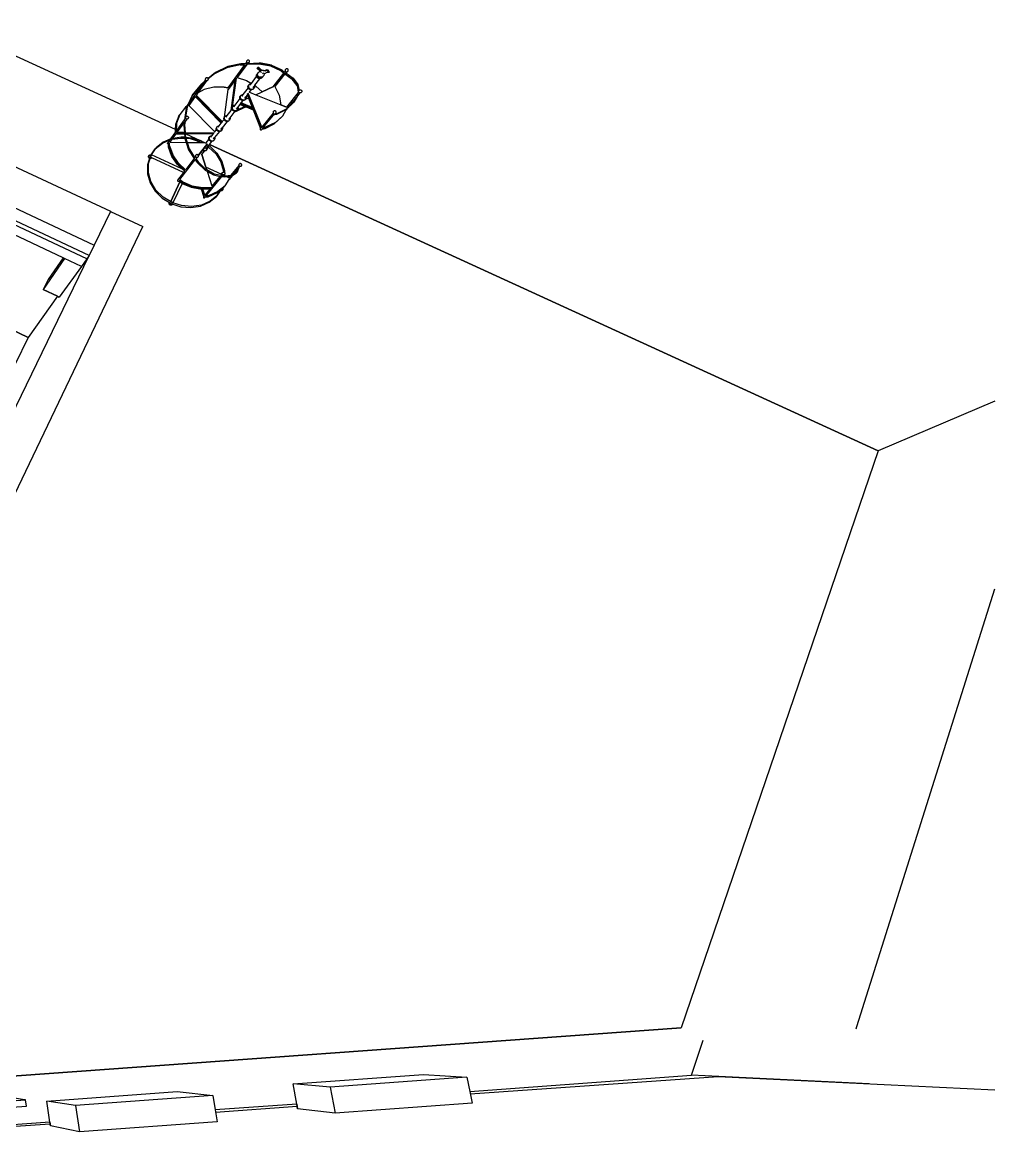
# Model space of a CAD drawing. Header units: metres. Extents: x -13.6 to 30.1, y -4.7 to 20.5.
# Drawn here: x 15.5 to 30.07, y -2.55 to 14.07 of the extents above; entities that cross this region are included whole.
import ezdxf

# ---------------------------------------------------------------- set-up
doc = ezdxf.new("R2010")
doc.units = ezdxf.units.M
for name, color, linetype in [('02_MURS_MAISON-F', 7, 'CONTINUOUS'), ('04_MENUISERIE-F', 7, 'CONTINUOUS'), ('07_DOUBLAGE-F', 7, 'CONTINUOUS'), ('LAYER0-F', 7, 'CONTINUOUS'), ('Z_03_R-1-F', 7, 'CONTINUOUS')]:
    doc.layers.add(name, color=color, linetype=linetype)

msp = doc.modelspace()

# ---------------------------------------------------------------- linework, layer by layer
at = {"layer": '02_MURS_MAISON-F', "color": 7}
for points in [[(13.367, 12.853), (13.384, 12.845), (13.571, 12.758), (13.598, 12.745), (16.828, 11.238)], [(17.956, 12.397), (18.245, 12.265)], [(28.324, 7.652), (18.307, 12.237)], [(18.307, 12.237), (28.324, 7.652)], [(16.828, 11.238), (16.827, 11.235), (16.583, 10.732)], [(16.827, 11.235), (17.309, 11.01), (17.309, 11.01)], [(10.966, -2.243), (11.071, -2.025), (17.309, 11.01)], [(17.309, 11.01), (17.309, 11.01)], [(12.909, 3.161), (16.506, 10.575)], [(15.591, 9.35), (13.376, 10.412)], [(13.376, 10.412), (15.591, 9.35)], [(16.033, 9.965), (15.591, 9.35)], [(30.072, 8.395), (28.324, 7.652)], [(27.995, -1.006), (28.006, -0.971), (30.072, 5.583)], [(19.563, -1.829), (21.513, -1.687), (22.165, -1.728)], [(22.165, -1.728), (20.119, -1.876), (19.563, -1.829)], [(22.165, -1.728), (22.208, -1.941), (22.244, -2.116)], [(28.192, -1.826), (25.527, -1.698)], [(15.875, -2.086), (17.824, -1.944), (18.361, -2.004)], [(19.628, -2.2), (19.616, -2.13), (19.563, -1.829)], [(20.119, -1.876), (20.19, -2.266)], [(18.361, -2.004), (16.304, -2.154), (15.875, -2.086)], [(15.927, -2.457), (15.919, -2.4), (15.875, -2.086)], [(16.304, -2.154), (16.36, -2.546)], [(18.361, -2.004), (18.396, -2.219), (18.425, -2.395)], [(19.616, -2.13), (19.628, -2.2)], [(22.244, -2.116), (20.19, -2.266), (19.628, -2.2)], [(15.919, -2.4), (15.927, -2.457)], [(18.425, -2.395), (16.36, -2.546), (15.927, -2.457)]]:
    msp.add_lwpolyline(points, dxfattribs=at)
at = {"layer": '04_MENUISERIE-F', "color": 7}
for points in [[(15.555, -2.068), (15.539, -2.066), (14.885, -1.958)], [(12.543, -2.153), (12.552, -2.156), (12.702, -2.201), (13.142, -2.332), (13.153, -2.335), (14.687, -2.224), (14.917, -2.207), (15.567, -2.16)], [(12.693, -2.118), (13.132, -2.241), (13.142, -2.244), (15.555, -2.068)], [(13.132, -2.241), (13.192, -2.236), (14.336, -2.153), (15.479, -2.07), (15.539, -2.066), (15.555, -2.068)], [(15.567, -2.16), (15.555, -2.068)]]:
    msp.add_lwpolyline(points, dxfattribs=at)
at = {"layer": '07_DOUBLAGE-F', "color": 7}
for points in [[(13.137, 12.35), (13.377, 12.238), (16.583, 10.732)], [(16.47, 10.525), (13.274, 12.03)], [(16.506, 10.575), (13.296, 12.086)], [(16.391, 10.414), (16.14, 10.533), (16.117, 10.543), (13.244, 11.899), (13.241, 11.901), (13.226, 11.907)], [(16.583, 10.732), (16.506, 10.575)], [(16.14, 10.533), (15.818, 10.067)], [(16.117, 10.543), (16.14, 10.533)], [(15.891, 10.216), (15.818, 10.067)], [(15.818, 10.067), (16.033, 9.965), (16.058, 9.953)], [(16.033, 9.965), (15.818, 10.067)]]:
    msp.add_lwpolyline(points, dxfattribs=at)
at = {"layer": 'LAYER0-F', "color": 7}
for points in [[(18.866, 13.471), (18.847, 13.445)], [(18.89, 13.459), (18.896, 13.46), (18.9, 13.463), (18.902, 13.465), (18.906, 13.469), (18.908, 13.473), (18.909, 13.476), (18.91, 13.481), (18.91, 13.484), (18.909, 13.486), (18.909, 13.488), (18.907, 13.492), (18.904, 13.496), (18.901, 13.499), (18.896, 13.501), (18.891, 13.502), (18.886, 13.502), (18.884, 13.502), (18.878, 13.501), (18.874, 13.498), (18.872, 13.496), (18.868, 13.492), (18.866, 13.488), (18.865, 13.485), (18.864, 13.48), (18.865, 13.475), (18.865, 13.473), (18.866, 13.471), (18.866, 13.47), (18.867, 13.469), (18.868, 13.467), (18.869, 13.465), (18.87, 13.465), (18.871, 13.464), (18.873, 13.462), (18.876, 13.461), (18.878, 13.46), (18.878, 13.46), (18.881, 13.459), (18.883, 13.459), (18.888, 13.459), (18.89, 13.459)], [(18.867, 13.469), (18.867, 13.469)], [(18.873, 13.462), (18.873, 13.462)], [(18.896, 13.46), (18.89, 13.459)], [(18.848, 13.445), (18.847, 13.445), (18.781, 13.448), (18.582, 13.405), (18.398, 13.315), (18.289, 13.226)], [(18.836, 13.429), (18.836, 13.429), (18.769, 13.432), (18.57, 13.389), (18.386, 13.299), (18.291, 13.22)], [(18.836, 13.429), (18.582, 13.087)], [(18.72, 13.237), (18.725, 13.243), (18.867, 13.434), (18.878, 13.45), (18.885, 13.459)], [(18.867, 13.434), (18.725, 13.243)], [(18.769, 13.432), (18.836, 13.429)], [(18.781, 13.448), (18.847, 13.445)], [(19.418, 13.306), (19.38, 13.341), (19.227, 13.411), (19.046, 13.443), (18.867, 13.434)], [(18.878, 13.45), (19.058, 13.459), (19.24, 13.427), (19.393, 13.357), (19.43, 13.322)], [(19.109, 13.257), (19.108, 13.254), (19.102, 13.246), (19.095, 13.236), (19.087, 13.23), (19.076, 13.225), (19.065, 13.223), (19.063, 13.223), (19.061, 13.224), (19.057, 13.224), (19.053, 13.224), (19.051, 13.225), (19.045, 13.227), (19.041, 13.228), (19.038, 13.23), (19.032, 13.234), (19.03, 13.234), (19.026, 13.238), (19.022, 13.242), (19.021, 13.243), (19.018, 13.248), (19.016, 13.252), (19.016, 13.252), (19.015, 13.254), (19.015, 13.255), (19.012, 13.263), (19.012, 13.273), (19.015, 13.284), (19.021, 13.292), (19.028, 13.302), (19.033, 13.306)], [(19.028, 13.302), (19.022, 13.293), (19.019, 13.283), (19.019, 13.272), (19.023, 13.262), (19.029, 13.252), (19.037, 13.243), (19.048, 13.237), (19.06, 13.234), (19.072, 13.233), (19.083, 13.234), (19.094, 13.239), (19.102, 13.246)], [(19.037, 13.399), (19.032, 13.388), (19.023, 13.377)], [(19.023, 13.377), (19.028, 13.388), (19.037, 13.399)], [(19.028, 13.388), (19.023, 13.377)], [(19.069, 13.335), (19.063, 13.342), (19.023, 13.377)], [(19.125, 13.306), (19.126, 13.302), (19.127, 13.298), (19.127, 13.287), (19.124, 13.278), (19.121, 13.271), (19.115, 13.263), (19.11, 13.258), (19.109, 13.257), (19.102, 13.252), (19.092, 13.247), (19.086, 13.246), (19.076, 13.245), (19.065, 13.246), (19.056, 13.249), (19.046, 13.254), (19.039, 13.261), (19.033, 13.27), (19.031, 13.279), (19.03, 13.284), (19.03, 13.294), (19.033, 13.304), (19.033, 13.306), (19.035, 13.31), (19.041, 13.319), (19.047, 13.323), (19.055, 13.33), (19.065, 13.334), (19.069, 13.335), (19.07, 13.335)], [(19.142, 13.337), (19.111, 13.341), (19.08, 13.345), (19.066, 13.354), (19.039, 13.385), (19.032, 13.388)], [(19.037, 13.399), (19.044, 13.397), (19.072, 13.365), (19.086, 13.357), (19.116, 13.352), (19.147, 13.348)], [(19.044, 13.397), (19.039, 13.385)], [(19.24, 13.427), (19.058, 13.459)], [(19.07, 13.335), (19.073, 13.332), (19.077, 13.327), (19.077, 13.326), (19.078, 13.326), (19.079, 13.326), (19.083, 13.324), (19.085, 13.323)], [(19.085, 13.323), (19.076, 13.311)], [(19.086, 13.357), (19.08, 13.345)], [(19.083, 13.324), (19.082, 13.323), (19.081, 13.322)], [(19.445, 13.341), (19.43, 13.322), (19.418, 13.306), (19.256, 13.101), (19.096, 13.027)], [(19.105, 13.298), (19.107, 13.3), (19.109, 13.303), (19.111, 13.306), (19.114, 13.31)], [(19.116, 13.352), (19.111, 13.341)], [(19.114, 13.31), (19.115, 13.31), (19.122, 13.306), (19.122, 13.306), (19.125, 13.306), (19.139, 13.303), (19.174, 13.322), (19.187, 13.332), (19.192, 13.343)], [(19.122, 13.306), (19.122, 13.306)], [(19.208, 13.324), (19.192, 13.343), (19.187, 13.35), (19.179, 13.354), (19.164, 13.357), (19.151, 13.354), (19.147, 13.348), (19.142, 13.337)], [(19.151, 13.354), (19.146, 13.343), (19.142, 13.337)], [(19.207, 13.322), (19.187, 13.332), (19.182, 13.339), (19.173, 13.343), (19.159, 13.346), (19.146, 13.343)], [(19.164, 13.357), (19.159, 13.346)], [(19.174, 13.322), (19.207, 13.322)], [(19.187, 13.35), (19.182, 13.339)], [(19.192, 13.343), (19.187, 13.332)], [(19.207, 13.322), (19.208, 13.324)], [(19.464, 13.328), (19.451, 13.312), (19.438, 13.296), (19.287, 13.105)], [(19.438, 13.296), (19.55, 13.216), (19.622, 13.121), (19.64, 13.02), (19.638, 13.015)], [(19.481, 13.334), (19.485, 13.337), (19.488, 13.341), (19.489, 13.344), (19.49, 13.349), (19.49, 13.354), (19.49, 13.356), (19.489, 13.361), (19.486, 13.365), (19.482, 13.368), (19.478, 13.371), (19.473, 13.373), (19.468, 13.373), (19.463, 13.372), (19.46, 13.371), (19.455, 13.369), (19.452, 13.366), (19.449, 13.364), (19.446, 13.36), (19.445, 13.357), (19.443, 13.352), (19.443, 13.347), (19.444, 13.345), (19.445, 13.341), (19.445, 13.34), (19.445, 13.34), (19.446, 13.338), (19.448, 13.336), (19.449, 13.334), (19.451, 13.333), (19.452, 13.333), (19.456, 13.33), (19.457, 13.33), (19.459, 13.329), (19.461, 13.329), (19.463, 13.329), (19.464, 13.328), (19.466, 13.328), (19.471, 13.329), (19.473, 13.33), (19.478, 13.332), (19.481, 13.334)], [(19.451, 13.312), (19.563, 13.232), (19.635, 13.137), (19.651, 13.049)], [(19.485, 13.337), (19.481, 13.334)], [(18.234, 13.174), (18.232, 13.173), (18.225, 13.168), (18.22, 13.164), (18.216, 13.161), (18.215, 13.16), (18.179, 13.132), (18.054, 12.976), (18.043, 12.961), (17.989, 12.842), (17.988, 12.839), (17.985, 12.833), (17.981, 12.824), (17.98, 12.821), (17.962, 12.782), (17.934, 12.608)], [(18.204, 13.144), (18, 12.858)], [(18.052, 12.972), (18.168, 13.117), (18.204, 13.144), (18.205, 13.145), (18.209, 13.148), (18.214, 13.152), (18.221, 13.157), (18.223, 13.159)], [(18.266, 13.195), (18.266, 13.194), (18.132, 13.007), (18.114, 12.981)], [(18.205, 13.145), (18.204, 13.144)], [(18.248, 13.206), (18.215, 13.16)], [(18.266, 13.194), (18.266, 13.194), (18.271, 13.195), (18.273, 13.195), (18.279, 13.197), (18.283, 13.2), (18.285, 13.202), (18.288, 13.206), (18.289, 13.209), (18.291, 13.214), (18.291, 13.219), (18.291, 13.22), (18.29, 13.221), (18.289, 13.225), (18.289, 13.226), (18.287, 13.229), (18.284, 13.233), (18.28, 13.236), (18.275, 13.237), (18.27, 13.238), (18.265, 13.238), (18.263, 13.237), (18.258, 13.235), (18.254, 13.232), (18.252, 13.23), (18.249, 13.226), (18.248, 13.223), (18.246, 13.219), (18.246, 13.214), (18.246, 13.212), (18.247, 13.207), (18.248, 13.206), (18.248, 13.206), (18.249, 13.204), (18.25, 13.203), (18.252, 13.201), (18.253, 13.2), (18.254, 13.199), (18.256, 13.197), (18.257, 13.197), (18.259, 13.196), (18.261, 13.195), (18.262, 13.195), (18.264, 13.195), (18.265, 13.195), (18.266, 13.195)], [(18.291, 13.214), (18.289, 13.209)], [(18.691, 13.197), (18.591, 13.062)], [(18.693, 13.211), (18.693, 13.208), (18.692, 13.204), (18.691, 13.2), (18.691, 13.198), (18.691, 13.197), (18.629, 12.748)], [(18.701, 13.222), (18.637, 12.759)], [(18.71, 13.234), (18.65, 12.804)], [(18.725, 13.243), (18.866, 13.197), (18.938, 13.154)], [(18.981, 13.116), (18.983, 13.109), (18.983, 13.098), (18.981, 13.088), (18.975, 13.08), (18.968, 13.07), (18.96, 13.064), (18.949, 13.06), (18.938, 13.058), (18.936, 13.058), (18.934, 13.058), (18.93, 13.058), (18.926, 13.059), (18.924, 13.059), (18.918, 13.061), (18.914, 13.062), (18.912, 13.064), (18.905, 13.068), (18.904, 13.069), (18.9, 13.073), (18.896, 13.077), (18.895, 13.078), (18.892, 13.082), (18.89, 13.086), (18.889, 13.086), (18.889, 13.089), (18.889, 13.089), (18.886, 13.097), (18.886, 13.108), (18.889, 13.117), (18.895, 13.126), (18.902, 13.135), (18.91, 13.142), (18.92, 13.146), (18.932, 13.148), (18.933, 13.148)], [(18.902, 13.135), (18.896, 13.126), (18.889, 13.117)], [(18.916, 13.125), (18.933, 13.148), (18.938, 13.154), (19.015, 13.255)], [(18.938, 13.154), (18.933, 13.148)], [(18.961, 13.09), (18.981, 13.116), (18.987, 13.125), (19.063, 13.223)], [(19.029, 13.252), (19.023, 13.262)], [(19.095, 13.236), (19.102, 13.246)], [(19.622, 13.121), (19.55, 13.216)], [(19.635, 13.137), (19.563, 13.232)], [(18.054, 12.976), (18.052, 12.972), (18, 12.858), (17.999, 12.855), (17.996, 12.849), (17.992, 12.839), (17.987, 12.828), (17.985, 12.825), (17.973, 12.797), (17.945, 12.623)], [(18.104, 12.967), (18.493, 12.57)], [(18.112, 12.978), (18.501, 12.581)], [(18.583, 13.087), (18.583, 13.087), (18.582, 13.087), (18.531, 13.099), (18.375, 13.098), (18.228, 13.06), (18.132, 13.007)], [(18.616, 12.64), (18.618, 12.633), (18.618, 12.623), (18.615, 12.613), (18.61, 12.605), (18.603, 12.596), (18.595, 12.59), (18.585, 12.585), (18.574, 12.584), (18.573, 12.584), (18.571, 12.584), (18.567, 12.584), (18.563, 12.585), (18.562, 12.585), (18.555, 12.587), (18.552, 12.588), (18.549, 12.59), (18.543, 12.593), (18.542, 12.594), (18.538, 12.598), (18.534, 12.602), (18.533, 12.603), (18.53, 12.608), (18.528, 12.611), (18.528, 12.612), (18.527, 12.614), (18.527, 12.614), (18.525, 12.622), (18.524, 12.632), (18.527, 12.641), (18.533, 12.65), (18.533, 12.65), (18.591, 13.062), (18.591, 13.063), (18.591, 13.065), (18.591, 13.068), (18.592, 13.073), (18.592, 13.075)], [(18.531, 13.099), (18.582, 13.087)], [(18.856, 12.954), (18.859, 12.947), (18.859, 12.936), (18.856, 12.926), (18.85, 12.918), (18.846, 12.912), (18.843, 12.909), (18.835, 12.902), (18.825, 12.898), (18.814, 12.896), (18.812, 12.896), (18.81, 12.896), (18.806, 12.897), (18.802, 12.897), (18.801, 12.898), (18.794, 12.9), (18.791, 12.901), (18.788, 12.902), (18.782, 12.906), (18.78, 12.907), (18.776, 12.911), (18.772, 12.915), (18.772, 12.916), (18.769, 12.921), (18.766, 12.924), (18.766, 12.924), (18.765, 12.927), (18.765, 12.927), (18.763, 12.935), (18.763, 12.945), (18.766, 12.955), (18.771, 12.964), (18.778, 12.972), (18.786, 12.979), (18.796, 12.984), (18.808, 12.985), (18.809, 12.985)], [(18.778, 12.972), (18.772, 12.964), (18.766, 12.955)], [(18.766, 12.955), (18.772, 12.964)], [(18.772, 12.964), (18.77, 12.954), (18.77, 12.944), (18.773, 12.933), (18.779, 12.924), (18.787, 12.916), (18.797, 12.91), (18.809, 12.906), (18.821, 12.905), (18.832, 12.907), (18.842, 12.911), (18.85, 12.918)], [(18.889, 13.089), (18.809, 12.985), (18.792, 12.962)], [(18.792, 12.962), (18.809, 12.985)], [(18.875, 12.978), (18.856, 12.954), (18.837, 12.928)], [(18.872, 12.984), (18.873, 12.983), (18.874, 12.98), (18.875, 12.978), (18.893, 12.934), (18.948, 12.795), (18.955, 12.778), (18.962, 12.76), (19.074, 12.478)], [(19.083, 12.489), (18.881, 12.996)], [(18.889, 13.117), (18.896, 13.126)], [(19.093, 12.5), (18.89, 13.008)], [(18.896, 13.126), (18.893, 13.116), (18.893, 13.106), (18.896, 13.096), (18.902, 13.086), (18.911, 13.078), (18.921, 13.072), (18.933, 13.068), (18.945, 13.067), (18.956, 13.068), (18.966, 13.073), (18.975, 13.08)], [(18.903, 13.015), (18.908, 13.021), (18.936, 13.058)], [(18.908, 13.021), (19.001, 12.984), (19.379, 12.833), (19.462, 12.8), (19.462, 12.799)], [(18.968, 13.07), (18.975, 13.08)], [(18.987, 13.125), (18.981, 13.116)], [(19.096, 13.027), (19.005, 13.114), (18.987, 13.125)], [(19.001, 12.984), (19.096, 13.027), (19.256, 13.101), (19.257, 13.101), (19.258, 13.103), (19.262, 13.104), (19.266, 13.106), (19.269, 13.107)], [(19.664, 13.011), (19.626, 12.965), (19.573, 12.872), (19.56, 12.857), (19.469, 12.773), (19.468, 12.773), (19.464, 12.768), (19.462, 12.767), (19.451, 12.756), (19.312, 12.687), (19.266, 12.678)], [(19.287, 13.105), (19.351, 12.977), (19.379, 12.833)], [(19.287, 13.105), (19.287, 13.105)], [(19.645, 13.024), (19.638, 13.015), (19.462, 12.8)], [(19.628, 12.974), (19.628, 12.973), (19.621, 12.962), (19.616, 12.954), (19.614, 12.949), (19.614, 12.949), (19.481, 12.788)], [(19.641, 12.99), (19.64, 12.989), (19.634, 12.978), (19.629, 12.969), (19.627, 12.965), (19.626, 12.965)], [(19.644, 13.037), (19.646, 13.041), (19.648, 13.044), (19.651, 13.048), (19.651, 13.049), (19.654, 13.05), (19.658, 13.053), (19.663, 13.055), (19.666, 13.055), (19.671, 13.056), (19.676, 13.055), (19.681, 13.053), (19.685, 13.05), (19.688, 13.046), (19.691, 13.041), (19.692, 13.037), (19.692, 13.034), (19.691, 13.029), (19.69, 13.025), (19.688, 13.022), (19.684, 13.018), (19.682, 13.016), (19.677, 13.013), (19.672, 13.011), (19.669, 13.011), (19.664, 13.01)], [(19.646, 13.041), (19.644, 13.037)], [(19.664, 13.01), (19.664, 13.011), (19.663, 13.011), (19.661, 13.011), (19.659, 13.011), (19.659, 13.012), (19.656, 13.013), (19.654, 13.013), (19.654, 13.014), (19.651, 13.016), (19.65, 13.016), (19.649, 13.018), (19.648, 13.02), (19.647, 13.02), (19.646, 13.021), (19.646, 13.023), (19.645, 13.024), (19.645, 13.025), (19.645, 13.026), (19.644, 13.029), (19.644, 13.032), (19.644, 13.037)], [(17.98, 12.821), (17.978, 12.819), (17.973, 12.816), (17.97, 12.813), (17.969, 12.813), (17.949, 12.798), (17.864, 12.689), (17.856, 12.678), (17.849, 12.667), (17.801, 12.539), (17.797, 12.47), (17.793, 12.412)], [(17.989, 12.842), (17.97, 12.815), (17.969, 12.813)], [(17.985, 12.825), (17.987, 12.826)], [(17.988, 12.839), (17.989, 12.842)], [(17.999, 12.855), (18, 12.858)], [(18.096, 12.955), (18.002, 12.824)], [(18.387, 12.43), (18.002, 12.824)], [(18.002, 12.824), (18.002, 12.824)], [(18.002, 12.824), (18.002, 12.824)], [(18.002, 12.824), (18.002, 12.824)], [(18.096, 12.956), (18.096, 12.955), (18.485, 12.559)], [(18.485, 12.559), (18.096, 12.955)], [(18.735, 12.795), (18.737, 12.788), (18.737, 12.777), (18.734, 12.768), (18.729, 12.759), (18.725, 12.755), (18.722, 12.751), (18.714, 12.744), (18.704, 12.74), (18.693, 12.738), (18.691, 12.738), (18.689, 12.738), (18.685, 12.739), (18.681, 12.739), (18.68, 12.74), (18.674, 12.742), (18.67, 12.743), (18.667, 12.744), (18.661, 12.748), (18.66, 12.749), (18.655, 12.753), (18.651, 12.757), (18.651, 12.757), (18.648, 12.762), (18.646, 12.766), (18.646, 12.766), (18.645, 12.768), (18.645, 12.769), (18.642, 12.776), (18.642, 12.787), (18.645, 12.796), (18.65, 12.804), (18.651, 12.805), (18.658, 12.814), (18.666, 12.82), (18.676, 12.825), (18.687, 12.826), (18.688, 12.826)], [(18.658, 12.814), (18.652, 12.805), (18.645, 12.796)], [(18.645, 12.796), (18.652, 12.805)], [(18.652, 12.805), (18.649, 12.795), (18.649, 12.785), (18.652, 12.775), (18.658, 12.765), (18.666, 12.757), (18.676, 12.751), (18.688, 12.748), (18.699, 12.747), (18.711, 12.748), (18.721, 12.753), (18.729, 12.759)], [(18.765, 12.927), (18.688, 12.826), (18.671, 12.803)], [(18.671, 12.803), (18.688, 12.826)], [(18.858, 12.802), (18.675, 12.717)], [(18.85, 12.805), (18.683, 12.728)], [(18.715, 12.77), (18.735, 12.795), (18.767, 12.838), (18.776, 12.849), (18.785, 12.86), (18.812, 12.896)], [(18.841, 12.808), (18.725, 12.755)], [(18.767, 12.838), (18.841, 12.808), (18.85, 12.805), (18.858, 12.802), (18.962, 12.76)], [(18.785, 12.86), (18.776, 12.849)], [(18.955, 12.778), (18.776, 12.849)], [(18.948, 12.795), (18.785, 12.86)], [(18.837, 12.928), (18.856, 12.954)], [(18.893, 12.934), (18.846, 12.912)], [(18.846, 12.912), (18.85, 12.918)], [(19.278, 12.693), (19.324, 12.702), (19.463, 12.771), (19.467, 12.775), (19.469, 12.776), (19.477, 12.784), (19.481, 12.788), (19.481, 12.788), (19.565, 12.865), (19.573, 12.872)], [(19.462, 12.8), (19.379, 12.833)], [(19.614, 12.949), (19.565, 12.865), (19.481, 12.788)], [(17.693, 12.244), (17.692, 12.244), (17.689, 12.245), (17.686, 12.247), (17.684, 12.248), (17.683, 12.25), (17.682, 12.253), (17.682, 12.255), (17.682, 12.258), (17.684, 12.26), (17.717, 12.306), (17.729, 12.323), (17.793, 12.412), (17.801, 12.423), (17.808, 12.434), (17.934, 12.608), (17.945, 12.623), (17.95, 12.631)], [(17.864, 12.689), (17.816, 12.56), (17.808, 12.434), (17.801, 12.423)], [(17.801, 12.423), (17.808, 12.55), (17.856, 12.678)], [(17.849, 12.667), (17.856, 12.678)], [(17.957, 12.623), (17.955, 12.625), (17.953, 12.627), (17.952, 12.629), (17.951, 12.63), (17.951, 12.631), (17.95, 12.631), (17.95, 12.631), (17.949, 12.635), (17.949, 12.637), (17.948, 12.642), (17.949, 12.647), (17.95, 12.649), (17.953, 12.654), (17.957, 12.657), (17.959, 12.659), (17.964, 12.661), (17.969, 12.662), (17.971, 12.663), (17.976, 12.662), (17.98, 12.661), (17.985, 12.659), (17.988, 12.655), (17.991, 12.652), (17.993, 12.647), (17.993, 12.645), (17.993, 12.64), (17.992, 12.636), (17.991, 12.633)], [(17.991, 12.633), (17.989, 12.629), (17.985, 12.625), (17.983, 12.623), (17.978, 12.621), (17.973, 12.62), (17.971, 12.62), (17.969, 12.62), (17.968, 12.62), (17.966, 12.62), (17.965, 12.62), (17.962, 12.621), (17.961, 12.621), (17.96, 12.622), (17.957, 12.623), (17.957, 12.623)], [(17.989, 12.629), (17.991, 12.633)], [(18.539, 12.659), (18.534, 12.65), (18.527, 12.641)], [(18.527, 12.641), (18.534, 12.65)], [(18.534, 12.65), (18.531, 12.64), (18.531, 12.63), (18.534, 12.62), (18.54, 12.611), (18.548, 12.603), (18.558, 12.597), (18.569, 12.593), (18.581, 12.592), (18.592, 12.594), (18.602, 12.598), (18.61, 12.605)], [(18.57, 12.671), (18.568, 12.671), (18.557, 12.669), (18.548, 12.665), (18.539, 12.659), (18.533, 12.65)], [(18.533, 12.65), (18.539, 12.659)], [(18.645, 12.769), (18.637, 12.759), (18.629, 12.748), (18.57, 12.671), (18.553, 12.648)], [(18.691, 12.738), (18.683, 12.728), (18.675, 12.717), (18.616, 12.64), (18.596, 12.615)], [(18.629, 12.748), (18.637, 12.759)], [(18.675, 12.717), (18.683, 12.728)], [(18.725, 12.755), (18.729, 12.759)], [(18.962, 12.76), (18.955, 12.778)], [(19.263, 12.71), (19.093, 12.5), (19.083, 12.489), (19.074, 12.478), (19.07, 12.472), (19.068, 12.47), (19.068, 12.468), (19.068, 12.465), (19.069, 12.462), (19.071, 12.46), (19.073, 12.458), (19.076, 12.457), (19.078, 12.456), (19.081, 12.456), (19.084, 12.456), (19.087, 12.458), (19.089, 12.459), (19.097, 12.469), (19.106, 12.48), (19.115, 12.492), (19.266, 12.678), (19.278, 12.693), (19.282, 12.697)], [(19.097, 12.469), (19.142, 12.478), (19.279, 12.547), (19.387, 12.646), (19.396, 12.658), (19.406, 12.669), (19.458, 12.76), (19.459, 12.761), (19.461, 12.765), (19.462, 12.767)], [(19.406, 12.669), (19.297, 12.569), (19.16, 12.501), (19.115, 12.492), (19.106, 12.48)], [(19.396, 12.658), (19.288, 12.558), (19.151, 12.49), (19.106, 12.48)], [(19.27, 12.736), (19.266, 12.733), (19.264, 12.728), (19.262, 12.726), (19.261, 12.721), (19.262, 12.715), (19.262, 12.713), (19.263, 12.71), (19.263, 12.71), (19.264, 12.709), (19.265, 12.707), (19.266, 12.705), (19.266, 12.705), (19.268, 12.703), (19.27, 12.701), (19.273, 12.7), (19.275, 12.699), (19.275, 12.699), (19.278, 12.698), (19.28, 12.697), (19.282, 12.697), (19.285, 12.697), (19.287, 12.698), (19.293, 12.699), (19.298, 12.701), (19.3, 12.703), (19.304, 12.707), (19.307, 12.711), (19.308, 12.714), (19.309, 12.719), (19.309, 12.724), (19.309, 12.726), (19.307, 12.731), (19.304, 12.735), (19.3, 12.738), (19.296, 12.741), (19.29, 12.742), (19.285, 12.742), (19.283, 12.742), (19.278, 12.741), (19.273, 12.739), (19.27, 12.736)], [(19.264, 12.709), (19.264, 12.709)], [(19.266, 12.733), (19.27, 12.736)], [(19.27, 12.701), (19.27, 12.701)], [(19.28, 12.697), (19.28, 12.697)], [(19.406, 12.669), (19.396, 12.658)], [(19.469, 12.773), (19.458, 12.76)], [(19.473, 12.785), (19.472, 12.784), (19.467, 12.775)], [(19.468, 12.773), (19.469, 12.773)], [(17.716, 12.268), (17.72, 12.274), (17.75, 12.316), (17.762, 12.332), (17.81, 12.4), (17.818, 12.41), (17.826, 12.421), (17.933, 12.57)], [(17.935, 12.582), (17.934, 12.578), (17.934, 12.574), (17.933, 12.571), (17.933, 12.57), (17.925, 12.518), (17.933, 12.419), (17.934, 12.408), (17.934, 12.398), (17.938, 12.347), (17.939, 12.331), (17.94, 12.33), (17.959, 12.27), (17.994, 12.16), (18.078, 12.027), (18.079, 12.026), (18.079, 12.026)], [(17.946, 12.597), (17.945, 12.593), (17.945, 12.589), (17.944, 12.586), (17.944, 12.585), (17.936, 12.532), (17.945, 12.419), (17.945, 12.408), (17.946, 12.397), (17.95, 12.346), (17.95, 12.345), (17.955, 12.328), (17.974, 12.27), (18.004, 12.174), (18.089, 12.041), (18.089, 12.04)], [(17.969, 12.62), (17.944, 12.585)], [(17.953, 12.627), (17.953, 12.627)], [(18.385, 12.428), (18.387, 12.43), (18.412, 12.463)], [(18.5, 12.489), (18.502, 12.481), (18.502, 12.471), (18.499, 12.462), (18.494, 12.453), (18.487, 12.445), (18.479, 12.439), (18.47, 12.434), (18.459, 12.433), (18.457, 12.433), (18.455, 12.433), (18.451, 12.433), (18.447, 12.434), (18.446, 12.434), (18.44, 12.436), (18.436, 12.437), (18.433, 12.439), (18.427, 12.443), (18.426, 12.443), (18.422, 12.447), (18.418, 12.451), (18.418, 12.452), (18.415, 12.457), (18.413, 12.46), (18.412, 12.46), (18.412, 12.462), (18.412, 12.463), (18.41, 12.47), (18.409, 12.48), (18.412, 12.49), (18.418, 12.498), (18.424, 12.507), (18.432, 12.513), (18.442, 12.517), (18.453, 12.519), (18.454, 12.519)], [(18.424, 12.507), (18.418, 12.498), (18.412, 12.49)], [(18.412, 12.49), (18.418, 12.498)], [(18.418, 12.498), (18.416, 12.489), (18.416, 12.479), (18.419, 12.469), (18.425, 12.459), (18.433, 12.451), (18.443, 12.446), (18.454, 12.442), (18.465, 12.441), (18.476, 12.443), (18.486, 12.447), (18.494, 12.453)], [(18.437, 12.496), (18.454, 12.519), (18.485, 12.559), (18.493, 12.57), (18.501, 12.581), (18.527, 12.614)], [(18.573, 12.584), (18.5, 12.489), (18.48, 12.463)], [(18.48, 12.463), (18.5, 12.489)], [(18.501, 12.581), (18.493, 12.57)], [(18.603, 12.596), (18.61, 12.605)], [(17.729, 12.323), (17.615, 12.274), (17.509, 12.188), (17.497, 12.172), (17.436, 12.082), (17.422, 12.062), (17.415, 12.039), (17.413, 12.033), (17.413, 12.032), (17.383, 11.935), (17.383, 11.8), (17.421, 11.666), (17.496, 11.541), (17.602, 11.435), (17.708, 11.371), (17.709, 11.371), (17.709, 11.37), (17.733, 11.356), (17.76, 11.347), (17.879, 11.307), (18.03, 11.294), (18.176, 11.317), (18.306, 11.374), (18.412, 11.461), (18.425, 11.476), (18.471, 11.545), (18.475, 11.551), (18.487, 11.569)], [(17.498, 12.173), (17.603, 12.257), (17.717, 12.306)], [(17.717, 12.306), (17.603, 12.257)], [(17.75, 12.316), (17.876, 12.335), (17.94, 12.33)], [(17.762, 12.332), (17.889, 12.352), (17.938, 12.347)], [(17.81, 12.4), (17.934, 12.398)], [(17.826, 12.421), (17.818, 12.41)], [(17.818, 12.41), (17.934, 12.408)], [(17.933, 12.419), (17.826, 12.421)], [(17.94, 12.33), (17.876, 12.335)], [(17.938, 12.347), (17.889, 12.352)], [(17.934, 12.398), (17.934, 12.408)], [(17.945, 12.419), (18.38, 12.412)], [(17.945, 12.408), (18.372, 12.401)], [(17.946, 12.397), (17.945, 12.408)], [(18.363, 12.39), (18.36, 12.39), (18.357, 12.391), (18.357, 12.391), (17.956, 12.397), (17.946, 12.397)], [(17.95, 12.346), (18.038, 12.339), (18.183, 12.291), (18.225, 12.266)], [(18.154, 12.28), (18.144, 12.283), (18.143, 12.284), (18.026, 12.322), (17.955, 12.328)], [(18.183, 12.291), (18.038, 12.339)], [(18.261, 12.265), (18.299, 12.315)], [(18.386, 12.341), (18.388, 12.333), (18.388, 12.323), (18.385, 12.314), (18.38, 12.305), (18.374, 12.297), (18.366, 12.291), (18.356, 12.287), (18.345, 12.285), (18.344, 12.285), (18.342, 12.285), (18.338, 12.286), (18.334, 12.286), (18.333, 12.286), (18.327, 12.288), (18.323, 12.29), (18.321, 12.291), (18.315, 12.295), (18.314, 12.296), (18.31, 12.299), (18.305, 12.303), (18.305, 12.304), (18.302, 12.309), (18.3, 12.312), (18.3, 12.313), (18.299, 12.315), (18.299, 12.315), (18.297, 12.322), (18.297, 12.333), (18.3, 12.342), (18.305, 12.35), (18.311, 12.358), (18.319, 12.365), (18.329, 12.369), (18.34, 12.37), (18.341, 12.37)], [(18.311, 12.358), (18.306, 12.35), (18.3, 12.342)], [(18.3, 12.342), (18.306, 12.35)], [(18.306, 12.35), (18.303, 12.341), (18.303, 12.331), (18.306, 12.321), (18.312, 12.312), (18.32, 12.304), (18.33, 12.298), (18.34, 12.294), (18.352, 12.293), (18.362, 12.295), (18.372, 12.299), (18.38, 12.305)], [(18.357, 12.391), (18.341, 12.37), (18.325, 12.348)], [(18.325, 12.348), (18.341, 12.37)], [(18.457, 12.433), (18.386, 12.341), (18.367, 12.316)], [(18.367, 12.316), (18.386, 12.341)], [(18.374, 12.297), (18.38, 12.305)], [(18.487, 12.445), (18.494, 12.453)], [(17.426, 12.052), (17.429, 12.062), (17.434, 12.078), (17.437, 12.082), (17.498, 12.173), (17.509, 12.188)], [(17.936, 11.84), (17.936, 11.84), (17.933, 11.843), (17.921, 11.853), (17.911, 11.862), (17.903, 11.869), (17.898, 11.874), (17.897, 11.875), (17.828, 11.937), (17.744, 12.061), (17.696, 12.198), (17.693, 12.244)], [(17.944, 11.85), (17.836, 11.947), (17.751, 12.072), (17.703, 12.208), (17.7, 12.255)], [(17.952, 11.86), (17.843, 11.957), (17.759, 12.082), (17.711, 12.219), (17.708, 12.265)], [(17.711, 12.219), (17.759, 12.082)], [(17.72, 12.274), (17.959, 12.27)], [(17.974, 12.27), (18.137, 12.267), (18.142, 12.267), (18.147, 12.267), (18.155, 12.267), (18.16, 12.267), (18.171, 12.267), (18.176, 12.266), (18.19, 12.266), (18.225, 12.266), (18.245, 12.265), (18.261, 12.265), (18.264, 12.265), (18.268, 12.265)], [(18.143, 12.284), (18.142, 12.281), (18.138, 12.276), (18.137, 12.27), (18.137, 12.267)], [(18.144, 12.283), (18.143, 12.282), (18.138, 12.276)], [(18.138, 12.276), (18.143, 12.282)], [(18.142, 12.267), (18.141, 12.27), (18.141, 12.276), (18.143, 12.282)], [(18.141, 12.276), (18.141, 12.27)], [(18.279, 12.246), (18.141, 12.077)], [(18.147, 12.267), (18.142, 12.267)], [(18.142, 12.076), (18.271, 12.236)], [(18.264, 12.226), (18.235, 12.191), (18.219, 12.17), (18.209, 12.159), (18.209, 12.158), (18.203, 12.151), (18.142, 12.076)], [(18.143, 12.284), (18.144, 12.283)], [(18.19, 12.266), (18.192, 12.27), (18.193, 12.273), (18.192, 12.275), (18.191, 12.278), (18.188, 12.281), (18.185, 12.284), (18.18, 12.286), (18.179, 12.287), (18.175, 12.288), (18.171, 12.289), (18.166, 12.29), (18.162, 12.289), (18.159, 12.288), (18.157, 12.286), (18.154, 12.28), (18.147, 12.267)], [(18.19, 12.266), (18.19, 12.266)], [(18.194, 12.091), (18.233, 12.141)], [(18.275, 12.195), (18.277, 12.188), (18.277, 12.178), (18.274, 12.169), (18.269, 12.161), (18.263, 12.153), (18.255, 12.146), (18.245, 12.142), (18.235, 12.141), (18.233, 12.141), (18.231, 12.141), (18.228, 12.141), (18.224, 12.142), (18.222, 12.142), (18.217, 12.144), (18.213, 12.145), (18.21, 12.147), (18.204, 12.151), (18.203, 12.151)], [(18.203, 12.151), (18.203, 12.151)], [(18.209, 12.159), (18.219, 12.153), (18.23, 12.15), (18.241, 12.149), (18.251, 12.15), (18.261, 12.155), (18.269, 12.161)], [(18.209, 12.158), (18.209, 12.159)], [(18.256, 12.171), (18.275, 12.195), (18.283, 12.207), (18.296, 12.223), (18.307, 12.237), (18.344, 12.285)], [(18.263, 12.153), (18.269, 12.161)], [(18.296, 12.223), (18.283, 12.207)], [(18.283, 12.207), (18.3, 12.196), (18.407, 12.092), (18.483, 11.969), (18.523, 11.835), (18.523, 11.826)], [(18.296, 12.223), (18.313, 12.213), (18.42, 12.109), (18.495, 11.985), (18.536, 11.851), (18.536, 11.819)], [(18.425, 11.476), (18.42, 11.472), (18.319, 11.389), (18.188, 11.332), (18.042, 11.31), (17.891, 11.323), (17.762, 11.366), (17.76, 11.366), (17.758, 11.367), (17.745, 11.371), (17.732, 11.379), (17.73, 11.381), (17.728, 11.382), (17.727, 11.383), (17.724, 11.384), (17.614, 11.451), (17.508, 11.557), (17.433, 11.682), (17.394, 11.816), (17.395, 11.952), (17.419, 12.03), (17.421, 12.036), (17.425, 12.05), (17.425, 12.051), (17.426, 12.052)], [(17.413, 12.032), (17.412, 12.032), (17.406, 12.036), (17.401, 12.041), (17.398, 12.047), (17.396, 12.053), (17.396, 12.059), (17.398, 12.065), (17.401, 12.07), (17.406, 12.077), (17.411, 12.081), (17.417, 12.083), (17.424, 12.084), (17.431, 12.084), (17.436, 12.082)], [(17.406, 12.077), (17.402, 12.072), (17.398, 12.065)], [(17.398, 12.065), (17.402, 12.072)], [(17.415, 12.039), (17.411, 12.042), (17.406, 12.047), (17.402, 12.052), (17.4, 12.059), (17.4, 12.065), (17.402, 12.072)], [(17.406, 12.036), (17.412, 12.032)], [(17.447, 12.04), (17.445, 12.037), (17.44, 12.033), (17.433, 12.03), (17.426, 12.029), (17.419, 12.03), (17.419, 12.03)], [(17.419, 12.03), (17.419, 12.03)], [(17.425, 12.05), (17.421, 12.036)], [(17.446, 12.041), (17.444, 12.039), (17.438, 12.036), (17.431, 12.035), (17.424, 12.036), (17.421, 12.036)], [(17.424, 12.036), (17.431, 12.035)], [(17.922, 11.821), (17.447, 12.04), (17.446, 12.041), (17.425, 12.05)], [(17.425, 12.05), (17.446, 12.041)], [(17.442, 12.084), (17.442, 12.084), (17.442, 12.082), (17.441, 12.079), (17.439, 12.076), (17.437, 12.071), (17.435, 12.067), (17.432, 12.063), (17.43, 12.059), (17.428, 12.055), (17.426, 12.052)], [(17.897, 11.875), (17.442, 12.084), (17.442, 12.084), (17.441, 12.083), (17.439, 12.081), (17.439, 12.08), (17.437, 12.077), (17.435, 12.073), (17.432, 12.068), (17.43, 12.064), (17.429, 12.062), (17.426, 12.052)], [(17.437, 12.082), (17.438, 12.082), (17.439, 12.081)], [(17.439, 12.081), (17.438, 12.082)], [(17.865, 11.712), (18.068, 11.978), (18.094, 12.011), (18.094, 12.012)], [(18.078, 12.027), (17.953, 11.862)], [(18.068, 11.978), (18.094, 12.01)], [(18.101, 12.057), (18.089, 12.041)], [(18.089, 12.04), (18.09, 12.04)], [(18.094, 12.012), (18.094, 12.011), (18.094, 12.01), (18.129, 11.963), (18.246, 11.852), (18.279, 11.833), (18.367, 11.782), (18.468, 11.76), (18.469, 11.76), (18.47, 11.76), (18.471, 11.76), (18.474, 11.759), (18.476, 11.758), (18.477, 11.758)], [(18.094, 12.012), (18.094, 12.012)], [(18.094, 12.011), (18.094, 12.011)], [(18.142, 12.076), (18.141, 12.077), (18.141, 12.078), (18.138, 12.081), (18.134, 12.084), (18.129, 12.086), (18.124, 12.087), (18.12, 12.087), (18.118, 12.087), (18.112, 12.085), (18.108, 12.082), (18.106, 12.081), (18.103, 12.077), (18.101, 12.072), (18.1, 12.07), (18.099, 12.065), (18.1, 12.06), (18.1, 12.058), (18.101, 12.057), (18.102, 12.056), (18.102, 12.055), (18.103, 12.054), (18.103, 12.053), (18.105, 12.051), (18.106, 12.05), (18.107, 12.05), (18.109, 12.048), (18.109, 12.048), (18.111, 12.047), (18.114, 12.046), (18.116, 12.045), (18.118, 12.045), (18.119, 12.045), (18.119, 12.045), (18.123, 12.045), (18.124, 12.045), (18.126, 12.045), (18.131, 12.047), (18.135, 12.049), (18.137, 12.051), (18.141, 12.055), (18.143, 12.06), (18.144, 12.062), (18.144, 12.067), (18.143, 12.07), (18.143, 12.071), (18.143, 12.072), (18.143, 12.074), (18.142, 12.076), (18.142, 12.076)], [(18.488, 11.772), (18.488, 11.772), (18.485, 11.773), (18.483, 11.773), (18.481, 11.774), (18.48, 11.774), (18.479, 11.774), (18.378, 11.796), (18.27, 11.858), (18.256, 11.866), (18.14, 11.977), (18.106, 12.024), (18.105, 12.026), (18.104, 12.026)], [(18.119, 12.045), (18.108, 12.031), (18.105, 12.026)], [(18.123, 12.045), (18.11, 12.029), (18.106, 12.024)], [(18.106, 12.024), (18.14, 11.977)], [(18.114, 12.046), (18.114, 12.046)], [(18.119, 12.045), (18.119, 12.045)], [(18.141, 12.077), (18.142, 12.076)], [(18.143, 12.07), (18.17, 12.103)], [(18.192, 12.098), (18.193, 12.096), (18.194, 12.092), (18.194, 12.091), (18.257, 11.898), (18.27, 11.858)], [(18.257, 11.898), (18.194, 12.091)], [(18.523, 11.835), (18.483, 11.969)], [(18.536, 11.851), (18.495, 11.985)], [(17.936, 11.84), (17.934, 11.837), (17.931, 11.833), (17.928, 11.829), (17.925, 11.826), (17.923, 11.823), (17.922, 11.822), (17.922, 11.821), (17.832, 11.702), (17.83, 11.7), (17.83, 11.698), (17.83, 11.695), (17.832, 11.693), (17.833, 11.691), (17.836, 11.689), (17.838, 11.688), (17.841, 11.688), (17.843, 11.688), (17.846, 11.689), (17.848, 11.69), (17.849, 11.691)], [(18.492, 11.79), (18.257, 11.898)], [(18.35, 11.614), (18.279, 11.833)], [(18.367, 11.782), (18.279, 11.833)], [(18.495, 11.759), (18.537, 11.754), (18.564, 11.757), (18.619, 11.765), (18.62, 11.765), (18.621, 11.765), (18.623, 11.765), (18.626, 11.766), (18.63, 11.766), (18.634, 11.767), (18.638, 11.767), (18.642, 11.768), (18.644, 11.768), (18.645, 11.769), (18.65, 11.773), (18.654, 11.775), (18.655, 11.776), (18.716, 11.816), (18.727, 11.829), (18.755, 11.897), (18.756, 11.899), (18.757, 11.902)], [(18.523, 11.785), (18.519, 11.784), (18.517, 11.784), (18.515, 11.784), (18.515, 11.784), (18.513, 11.784), (18.513, 11.784), (18.511, 11.785), (18.509, 11.786), (18.508, 11.786), (18.507, 11.787), (18.504, 11.788), (18.504, 11.789), (18.502, 11.79), (18.5, 11.792), (18.499, 11.794), (18.498, 11.795), (18.498, 11.796), (18.498, 11.796), (18.498, 11.796), (18.497, 11.8), (18.496, 11.802), (18.496, 11.807), (18.497, 11.811), (18.499, 11.814), (18.501, 11.818), (18.505, 11.821), (18.508, 11.823), (18.512, 11.825), (18.517, 11.826), (18.519, 11.826), (18.523, 11.826), (18.524, 11.826), (18.529, 11.824), (18.533, 11.822), (18.536, 11.819), (18.536, 11.818), (18.539, 11.814), (18.54, 11.81), (18.541, 11.808), (18.541, 11.803), (18.539, 11.798), (18.538, 11.796), (18.536, 11.793), (18.535, 11.792), (18.532, 11.789), (18.529, 11.787), (18.525, 11.785), (18.523, 11.785)], [(18.506, 11.773), (18.539, 11.768), (18.548, 11.767), (18.63, 11.779), (18.631, 11.779), (18.632, 11.779), (18.634, 11.779), (18.637, 11.78), (18.641, 11.78), (18.645, 11.781), (18.649, 11.781), (18.653, 11.782), (18.655, 11.782), (18.656, 11.783), (18.662, 11.786), (18.665, 11.788), (18.666, 11.789), (18.719, 11.824), (18.727, 11.829)], [(18.75, 11.924), (18.63, 11.779)], [(18.744, 11.883), (18.666, 11.789)], [(18.719, 11.824), (18.744, 11.883), (18.744, 11.885), (18.745, 11.888)], [(18.744, 11.885), (18.744, 11.883)], [(18.757, 11.948), (18.753, 11.945), (18.751, 11.941), (18.749, 11.939), (18.748, 11.934), (18.748, 11.93), (18.749, 11.927), (18.75, 11.924), (18.75, 11.924), (18.75, 11.923), (18.751, 11.921), (18.752, 11.919), (18.754, 11.918), (18.756, 11.916), (18.756, 11.916), (18.758, 11.914), (18.76, 11.914), (18.761, 11.913), (18.763, 11.913), (18.764, 11.912), (18.765, 11.912), (18.766, 11.912), (18.767, 11.912), (18.769, 11.911), (18.771, 11.912), (18.776, 11.913), (18.781, 11.915), (18.783, 11.916), (18.787, 11.919), (18.79, 11.923), (18.791, 11.926), (18.792, 11.931), (18.792, 11.935), (18.792, 11.937), (18.79, 11.941), (18.788, 11.945), (18.785, 11.949), (18.78, 11.951), (18.776, 11.953), (18.771, 11.953), (18.769, 11.953), (18.764, 11.952), (18.759, 11.95), (18.757, 11.948)], [(18.752, 11.919), (18.752, 11.919)], [(18.753, 11.945), (18.757, 11.948)], [(18.767, 11.912), (18.755, 11.897)], [(17.727, 11.383), (17.728, 11.385), (17.867, 11.678)], [(17.867, 11.678), (17.728, 11.385)], [(17.9, 11.656), (17.762, 11.366)], [(17.849, 11.691), (17.867, 11.678), (17.868, 11.677), (17.87, 11.675), (17.873, 11.673), (17.876, 11.671), (17.88, 11.668), (17.885, 11.665), (17.889, 11.662), (17.89, 11.66), (17.892, 11.659), (17.896, 11.658), (17.898, 11.657), (17.9, 11.656), (18.034, 11.598), (18.188, 11.57), (18.189, 11.57), (18.2, 11.57), (18.21, 11.571), (18.32, 11.577), (18.322, 11.577), (18.324, 11.577), (18.327, 11.577), (18.33, 11.577)], [(18.338, 11.587), (18.195, 11.58), (18.042, 11.607), (17.898, 11.67), (17.856, 11.701)], [(18.346, 11.597), (18.203, 11.589), (18.05, 11.617), (17.906, 11.68), (17.864, 11.711)], [(17.906, 11.68), (18.05, 11.617)], [(18.32, 11.577), (18.24, 11.478), (18.233, 11.469), (18.225, 11.459), (18.221, 11.454), (18.219, 11.452), (18.219, 11.449), (18.219, 11.447), (18.219, 11.444), (18.221, 11.442), (18.223, 11.44), (18.225, 11.439), (18.227, 11.438), (18.23, 11.438), (18.233, 11.438), (18.235, 11.439), (18.237, 11.441), (18.244, 11.449), (18.252, 11.459), (18.26, 11.469), (18.495, 11.759), (18.506, 11.773), (18.512, 11.781), (18.515, 11.784)], [(18.244, 11.449), (18.288, 11.456), (18.419, 11.513), (18.462, 11.549), (18.468, 11.554), (18.482, 11.565), (18.487, 11.569), (18.505, 11.584), (18.526, 11.601), (18.534, 11.611), (18.542, 11.621), (18.602, 11.712), (18.605, 11.716), (18.612, 11.725), (18.613, 11.727)], [(18.346, 11.608), (18.35, 11.614), (18.468, 11.76)], [(18.468, 11.76), (18.35, 11.614)], [(18.479, 11.774), (18.492, 11.79), (18.498, 11.796)], [(18.498, 11.796), (18.492, 11.79)], [(18.5, 11.792), (18.5, 11.792)], [(18.512, 11.781), (18.523, 11.776), (18.536, 11.77), (18.539, 11.768)], [(18.519, 11.784), (18.523, 11.785)], [(18.523, 11.785), (18.523, 11.776)], [(18.536, 11.77), (18.523, 11.776)], [(18.536, 11.793), (18.536, 11.77)], [(18.564, 11.757), (18.599, 11.741), (18.6, 11.741)], [(18.619, 11.765), (18.599, 11.741)], [(18.6, 11.741), (18.599, 11.741)], [(18.655, 11.776), (18.602, 11.712)], [(18.62, 11.765), (18.619, 11.765)], [(18.631, 11.779), (18.63, 11.779)], [(18.225, 11.459), (18.189, 11.57)], [(18.21, 11.571), (18.2, 11.57)], [(18.233, 11.469), (18.2, 11.57)], [(18.24, 11.478), (18.21, 11.571)], [(18.542, 11.621), (18.435, 11.533), (18.303, 11.475), (18.26, 11.469), (18.252, 11.459)], [(18.534, 11.611), (18.427, 11.523), (18.295, 11.466), (18.252, 11.459)], [(18.482, 11.565), (18.473, 11.552), (18.469, 11.545), (18.42, 11.472)], [(18.462, 11.549), (18.466, 11.546), (18.469, 11.545)], [(18.482, 11.565), (18.468, 11.554)], [(18.473, 11.552), (18.471, 11.552), (18.468, 11.554)], [(18.468, 11.554), (18.471, 11.552)], [(18.469, 11.545), (18.473, 11.552)], [(18.505, 11.584), (18.507, 11.582), (18.508, 11.575), (18.509, 11.569), (18.507, 11.562), (18.503, 11.557), (18.499, 11.551), (18.493, 11.547), (18.487, 11.544), (18.48, 11.543), (18.473, 11.544), (18.471, 11.545)], [(18.487, 11.569), (18.475, 11.551)], [(18.503, 11.557), (18.498, 11.553), (18.492, 11.55), (18.485, 11.549), (18.478, 11.55), (18.475, 11.551)], [(18.499, 11.551), (18.503, 11.557)], [(17.76, 11.347), (17.757, 11.343), (17.753, 11.337), (17.747, 11.333), (17.741, 11.33), (17.734, 11.329), (17.727, 11.33), (17.72, 11.332), (17.714, 11.336), (17.709, 11.341), (17.705, 11.347), (17.703, 11.353), (17.703, 11.36), (17.705, 11.366), (17.708, 11.371)], [(17.757, 11.343), (17.752, 11.339), (17.746, 11.336), (17.739, 11.335), (17.732, 11.336), (17.725, 11.338), (17.718, 11.342), (17.713, 11.347), (17.71, 11.353), (17.708, 11.359), (17.708, 11.366), (17.709, 11.37)], [(17.724, 11.384), (17.725, 11.384), (17.728, 11.385)], [(17.758, 11.367), (17.758, 11.368), (17.755, 11.37), (17.751, 11.373), (17.747, 11.376), (17.742, 11.377), (17.738, 11.379), (17.733, 11.379), (17.732, 11.379)], [(17.753, 11.337), (17.757, 11.343)], [(17.762, 11.366), (17.762, 11.366)], [(17.762, 11.366), (17.762, 11.366)], [(16.117, 10.543), (15.891, 10.216)], [(16.506, 10.575), (16.47, 10.525), (16.391, 10.414), (16.058, 9.953)], [(15.591, 9.35), (14.809, 7.751)], [(28.324, 7.652), (25.375, -0.989)], [(25.375, -0.989), (14.589, -1.77)], [(14.589, -1.77), (25.375, -0.989)], [(25.929, -1.718), (30.072, -1.916)], [(19.616, -2.13), (18.396, -2.219)], [(15.919, -2.4), (14.951, -2.47)]]:
    msp.add_lwpolyline(points, dxfattribs=at)
at = {"layer": 'Z_03_R-1-F', "color": 7}
for points in [[(14.301, 14.07), (17.797, 12.47)], [(25.527, -1.698), (25.704, -1.173)], [(22.208, -1.941), (25.527, -1.698)], [(22.216, -1.98), (25.929, -1.718)], [(18.401, -2.25), (19.621, -2.163)], [(14.954, -2.493), (15.923, -2.425)]]:
    msp.add_lwpolyline(points, dxfattribs=at)

doc.saveas('drawing.dxf')
